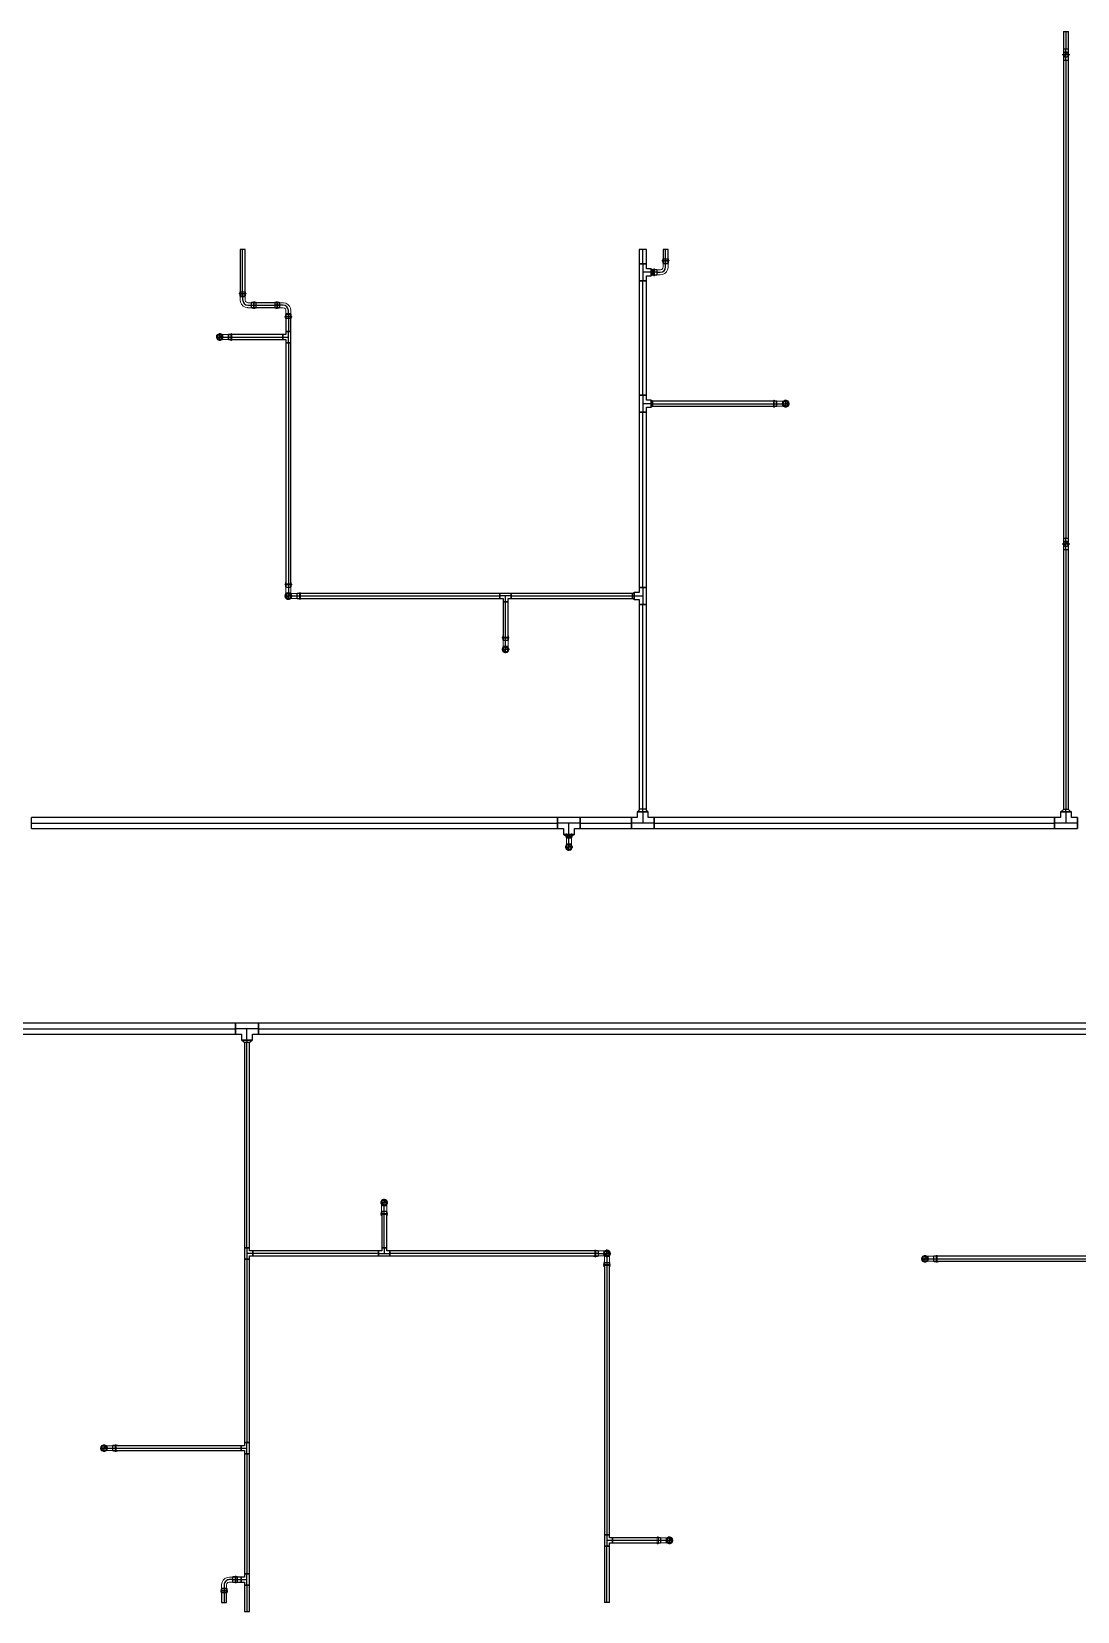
# Model space of a CAD drawing. Header units: inches. Extents: x -3326 to -59, y 8 to 1043.
# Drawn here: x -785 to -510.6, y 119 to 533.8 of the extents above; entities that cross this region are included whole.
import ezdxf

# ---------------------------------------------------------------- set-up
doc = ezdxf.new("R2010")
doc.units = ezdxf.units.IN
doc.header["$MEASUREMENT"] = 0
doc.layers.add('P-PIPE', color=3, linetype='Continuous', lineweight=9)
doc.layers.add('X - REF - FP', color=7, linetype='Continuous', true_color=0xb90000)

# ---------------------------------------------------------------- blocks, each defined once
blk = doc.blocks.new('Victaulic-VicPress316-Elbow 90-45deg Style P568_P571 - Standard-523083-FOURTH LEVEL')
at = {"layer": 'P-PIPE'}
for p, q in [((-3064.18, 1028.04), (-3064.52, 1028.04)), ((-3063.22, 1027.94), (-3064.52, 1027.94)), ((-3064.52, 1027.28), (-3064.52, 1027.28)), ((-3064.52, 1027.28), (-3064.52, 1027.28)), ((-3064.52, 1027.28), (-3064.52, 1027.28)), ((-3064.52, 1027.28), (-3064.52, 1027.28)), ((-3064.52, 1026.62), (-3063.22, 1026.62)), ((-3064.52, 1026.51), (-3064.18, 1026.51)), ((-3064.18, 1027.28), (-3064.18, 1027.28)), ((-3064.18, 1027.28), (-3064.18, 1027.28)), ((-3063.44, 1028.04), (-3063.89, 1028.04)), ((-3063.89, 1027.28), (-3063.89, 1027.28)), ((-3063.89, 1027.28), (-3063.89, 1027.28)), ((-3063.89, 1026.51), (-3063.44, 1026.51)), ((-3062.39, 1027.94), (-3063.33, 1027.94)), ((-3063.33, 1027.94), (-3063.33, 1027.28)), ((-3063.33, 1027.28), (-3063.33, 1027.94)), ((-3063.33, 1027.28), (-3063.33, 1026.62)), ((-3063.33, 1026.62), (-3063.33, 1027.28)), ((-3062.39, 1027.28), (-3063.33, 1027.28)), ((-3063.33, 1026.62), (-3062.39, 1026.62)), ((-3063.22, 1027.28), (-3063.22, 1027.28)), ((-3063.22, 1027.28), (-3063.22, 1027.28)), ((-3062.39, 1027.28), (-3061, 1027.28)), ((-3061, 1027.28), (-3061, 1027.28))]:
    blk.add_line(p, q, dxfattribs=at)
at = {"layer": 'P-PIPE', "flags": 128}
for points in [[(-3064.18, 1028.04), (-3064.11, 1028.17), (-3063.98, 1028.18), (-3063.89, 1028.07), (-3063.89, 1028.04)], [(-3064.18, 1028.04), (-3064.18, 1027.95), (-3064.18, 1027.7), (-3064.18, 1027.34), (-3064.18, 1027.28)], [(-3064.18, 1027.28), (-3064.18, 1027.64), (-3064.18, 1027.92), (-3064.18, 1028.04), (-3064.18, 1028.04)], [(-3064.18, 1026.51), (-3064.18, 1026.6), (-3064.18, 1026.86), (-3064.18, 1027.21), (-3064.18, 1027.28)], [(-3064.18, 1027.28), (-3064.18, 1026.91), (-3064.18, 1026.64), (-3064.18, 1026.51), (-3064.18, 1026.51)], [(-3063.89, 1026.51), (-3063.96, 1026.39), (-3064.1, 1026.38), (-3064.18, 1026.49), (-3064.18, 1026.51)], [(-3063.89, 1028.04), (-3063.89, 1027.95), (-3063.89, 1027.7), (-3063.89, 1027.34), (-3063.89, 1027.28)], [(-3063.89, 1027.28), (-3063.89, 1027.64), (-3063.89, 1027.92), (-3063.89, 1028.04), (-3063.89, 1028.04)], [(-3063.89, 1026.51), (-3063.89, 1026.6), (-3063.89, 1026.86), (-3063.89, 1027.21), (-3063.89, 1027.28)], [(-3063.89, 1027.28), (-3063.89, 1026.91), (-3063.89, 1026.64), (-3063.89, 1026.51), (-3063.89, 1026.51)], [(-3063.44, 1028.04), (-3063.24, 1027.96), (-3063.22, 1027.94)], [(-3063.22, 1026.62), (-3063.41, 1026.51), (-3063.44, 1026.51)], [(-3061, 1027.94), (-3061.09, 1027.94), (-3061.36, 1027.94), (-3061.76, 1027.94), (-3062.25, 1027.94), (-3062.39, 1027.94)], [(-3062.39, 1026.62), (-3061.89, 1026.62), (-3061.46, 1026.62), (-3061.15, 1026.62), (-3061.01, 1026.62), (-3061, 1026.62)], [(-3060.09, 1027.28), (-3060.18, 1027.68), (-3060.44, 1028), (-3060.81, 1028.17), (-3061.22, 1028.16), (-3061.58, 1027.98), (-3061.83, 1027.65), (-3061.91, 1027.28)], [(-3061.91, 1027.28), (-3061.82, 1026.88), (-3061.56, 1026.56), (-3061.19, 1026.39), (-3060.78, 1026.39), (-3060.42, 1026.58), (-3060.17, 1026.91), (-3060.09, 1027.28)], [(-3060.23, 1027.28), (-3060.33, 1027.64), (-3060.58, 1027.92), (-3060.93, 1028.04), (-3061.3, 1027.98), (-3061.6, 1027.75), (-3061.75, 1027.41), (-3061.77, 1027.28)], [(-3061.77, 1027.28), (-3061.67, 1026.91), (-3061.42, 1026.64), (-3061.07, 1026.51), (-3060.7, 1026.57), (-3060.4, 1026.8), (-3060.25, 1027.15), (-3060.23, 1027.28)]]:
    blk.add_lwpolyline(points, dxfattribs=at)
at = {"layer": 'P-PIPE'}
for radius, start, end in [(0.767, 0, 180), (0.766, 0, 180), (0.766, 0, 180), (0.766, 180, 0), (0.767, 180, 0), (0.767, 180, 0), (0.657, 0, 180), (0.657, 0, 180), (0.657, 90, 180), (0.658, 180, 0), (0.658, 180, 0), (0.657, 180, 270), (0.658, 0, 90), (0.658, 270, 0)]:
    blk.add_arc((-3061, 1027.28), radius, start, end, dxfattribs=at)
blk = doc.blocks.new('Victaulic-VicPress316-Elbow 90-45deg Style P568_P571 - Standard-V2-FOURTH LEVEL')
at = {"layer": 'P-PIPE'}
for p, q in [((-3203.7, 731.1), (-3203.7, 730.16)), ((-3203.7, 730.27), (-3203.7, 728.97)), ((-3203.05, 730.16), (-3203.7, 730.16)), ((-3203.7, 730.16), (-3203.05, 730.16)), ((-3203.05, 732.49), (-3203.05, 732.49)), ((-3203.05, 732.49), (-3203.05, 731.1)), ((-3203.05, 731.1), (-3203.05, 730.16)), ((-3203.05, 730.27), (-3203.05, 730.27)), ((-3203.05, 730.27), (-3203.05, 730.27)), ((-3202.39, 730.16), (-3203.05, 730.16)), ((-3203.05, 730.16), (-3202.39, 730.16)), ((-3202.39, 730.16), (-3202.39, 731.1)), ((-3202.39, 728.97), (-3202.39, 730.27)), ((-3203.81, 730.05), (-3203.81, 729.6)), ((-3203.81, 729.31), (-3203.81, 728.97)), ((-3203.05, 729.6), (-3203.05, 729.6)), ((-3203.05, 729.6), (-3203.05, 729.6)), ((-3203.05, 729.31), (-3203.05, 729.31)), ((-3203.05, 729.31), (-3203.05, 729.31)), ((-3203.05, 728.97), (-3203.05, 728.97)), ((-3203.05, 728.97), (-3203.05, 728.97)), ((-3203.05, 728.97), (-3203.05, 728.97)), ((-3203.05, 728.97), (-3203.05, 728.97)), ((-3202.28, 729.6), (-3202.28, 730.05)), ((-3202.28, 728.97), (-3202.28, 729.31))]:
    blk.add_line(p, q, dxfattribs=at)
at = {"layer": 'P-PIPE', "flags": 128}
for points in [[(-3203.05, 733.4), (-3203.45, 733.31), (-3203.76, 733.05), (-3203.94, 732.68), (-3203.93, 732.27), (-3203.75, 731.91), (-3203.42, 731.66), (-3203.05, 731.58)], [(-3203.05, 733.26), (-3203.41, 733.16), (-3203.69, 732.91), (-3203.81, 732.56), (-3203.75, 732.19), (-3203.52, 731.89), (-3203.18, 731.74), (-3203.05, 731.72)], [(-3203.81, 730.05), (-3203.72, 730.25), (-3203.7, 730.27)], [(-3203.7, 732.49), (-3203.7, 732.4), (-3203.7, 732.13), (-3203.7, 731.73), (-3203.7, 731.24), (-3203.7, 731.1)], [(-3203.05, 731.58), (-3202.65, 731.67), (-3202.33, 731.93), (-3202.15, 732.3), (-3202.16, 732.71), (-3202.35, 733.07), (-3202.67, 733.32), (-3203.05, 733.4)], [(-3203.05, 731.72), (-3202.68, 731.82), (-3202.41, 732.07), (-3202.28, 732.42), (-3202.34, 732.79), (-3202.57, 733.09), (-3202.91, 733.24), (-3203.05, 733.26)], [(-3202.39, 731.1), (-3202.39, 731.6), (-3202.39, 732.03), (-3202.39, 732.34), (-3202.39, 732.48), (-3202.39, 732.49)], [(-3202.39, 730.27), (-3202.28, 730.08), (-3202.28, 730.05)], [(-3203.81, 729.31), (-3203.93, 729.38), (-3203.94, 729.51), (-3203.83, 729.6), (-3203.81, 729.6)], [(-3203.81, 729.6), (-3203.72, 729.6), (-3203.47, 729.6), (-3203.11, 729.6), (-3203.05, 729.6)], [(-3203.05, 729.6), (-3203.41, 729.6), (-3203.69, 729.6), (-3203.81, 729.6), (-3203.81, 729.6)], [(-3203.81, 729.31), (-3203.72, 729.31), (-3203.47, 729.31), (-3203.11, 729.31), (-3203.05, 729.31)], [(-3203.05, 729.31), (-3203.41, 729.31), (-3203.69, 729.31), (-3203.81, 729.31), (-3203.81, 729.31)], [(-3202.28, 729.6), (-3202.37, 729.6), (-3202.62, 729.6), (-3202.98, 729.6), (-3203.05, 729.6)], [(-3203.05, 729.6), (-3202.68, 729.6), (-3202.41, 729.6), (-3202.28, 729.6), (-3202.28, 729.6)], [(-3202.28, 729.31), (-3202.37, 729.31), (-3202.62, 729.31), (-3202.98, 729.31), (-3203.05, 729.31)], [(-3203.05, 729.31), (-3202.68, 729.31), (-3202.41, 729.31), (-3202.28, 729.31), (-3202.28, 729.31)], [(-3202.28, 729.6), (-3202.16, 729.53), (-3202.15, 729.39), (-3202.26, 729.31), (-3202.28, 729.31)]]:
    blk.add_lwpolyline(points, dxfattribs=at)
at = {"layer": 'P-PIPE'}
for radius, start, end in [(0.767, 90, 270), (0.767, 90, 270), (0.767, 90, 270), (0.658, 90, 270), (0.658, 90, 270), (0.658, 90, 180), (0.658, 180, 270), (0.766, 270, 90), (0.766, 270, 90), (0.766, 270, 90), (0.658, 270, 90), (0.657, 270, 90), (0.658, 0, 90), (0.658, 270, 0)]:
    blk.add_arc((-3203.05, 732.49), radius, start, end, dxfattribs=at)
blk = doc.blocks.new('Victaulic-VicPress316-Elbow 90-45deg Style P568_P571 - Standard-V1-FOURTH LEVEL')
at = {"layer": 'P-PIPE'}
for p, q in [((-3.18, 0.77), (-3.52, 0.77)), ((-3.52, 0.77), (-3.52, -0.77)), ((-3.52, -0.77), (-3.52, 0.77)), ((-2.22, 0.66), (-3.52, 0.66)), ((-3.52, -0.66), (-3.52, 0.66)), ((-3.52, 0.66), (-3.52, -0.66)), ((-3.18, -0.77), (-3.18, 0.77)), ((-3.18, 0.77), (-3.18, -0.77)), ((-2.44, 0.77), (-2.89, 0.77)), ((-2.89, -0.77), (-2.89, 0.77)), ((-2.89, 0.77), (-2.89, -0.77)), ((-1.39, 0.66), (-2.33, 0.66)), ((-2.33, 0), (-2.33, 0.66)), ((-2.33, 0.66), (-2.33, 0)), ((-2.22, -0.66), (-2.22, 0.66)), ((-2.22, 0.66), (-2.22, -0.66)), ((-0.77, 3.52), (-0.77, 3.18)), ((0.77, 3.52), (-0.77, 3.52)), ((-0.77, 3.52), (0.77, 3.52)), ((-0.77, 3.18), (0.77, 3.18)), ((0.77, 3.18), (-0.77, 3.18)), ((-0.77, 2.89), (-0.77, 2.44)), ((-0.77, 2.89), (0.77, 2.89)), ((0.77, 2.89), (-0.77, 2.89)), ((-0.66, 3.52), (-0.66, 2.22)), ((-0.66, 3.52), (0.66, 3.52)), ((0.66, 3.52), (-0.66, 3.52)), ((-0.66, 2.33), (-0.66, 1.39)), ((0, 2.33), (-0.66, 2.33)), ((-0.66, 2.33), (0, 2.33)), ((-0.66, 2.22), (0.66, 2.22)), ((0.66, 2.22), (-0.66, 2.22)), ((0, 2.33), (0.66, 2.33)), ((0.66, 2.33), (0, 2.33)), ((0, 1.39), (0, 2.33)), ((0.66, 2.22), (0.66, 3.52)), ((0.66, 1.39), (0.66, 2.33)), ((0.77, 3.18), (0.77, 3.52)), ((0.77, 2.44), (0.77, 2.89)), ((-3.52, -0.66), (-2.22, -0.66)), ((-3.52, -0.77), (-3.18, -0.77)), ((-2.89, -0.77), (-2.44, -0.77)), ((-2.33, 0), (-2.33, -0.66)), ((-2.33, -0.66), (-2.33, 0)), ((-1.39, 0), (-2.33, 0)), ((-2.33, -0.66), (-1.39, -0.66))]:
    blk.add_line(p, q, dxfattribs=at)
at = {"layer": 'P-PIPE', "flags": 128}
for points in [[(-3.18, 0.77), (-3.11, 0.89), (-2.98, 0.9), (-2.89, 0.79), (-2.89, 0.77)], [(-3.18, 0.77), (-3.18, 0.67), (-3.18, 0.42), (-3.18, 0.07), (-3.18, -0.3), (-3.18, -0.6), (-3.18, -0.75), (-3.18, -0.77)], [(-3.18, -0.77), (-3.18, -0.67), (-3.18, -0.42), (-3.18, -0.07), (-3.18, 0.3), (-3.18, 0.6), (-3.18, 0.75), (-3.18, 0.77)], [(-2.89, -0.77), (-2.89, -0.67), (-2.89, -0.42), (-2.89, -0.07), (-2.89, 0.3), (-2.89, 0.6), (-2.89, 0.75), (-2.89, 0.77)], [(-2.89, 0.77), (-2.89, 0.67), (-2.89, 0.42), (-2.89, 0.07), (-2.89, -0.3), (-2.89, -0.6), (-2.89, -0.75), (-2.89, -0.77)], [(-2.44, 0.77), (-2.24, 0.68), (-2.22, 0.66)], [(-0.66, 1.39), (-0.75, 1.04), (-1, 0.77), (-1.35, 0.66), (-1.39, 0.66)], [(-1.39, -0.66), (-0.78, -0.56), (-0.23, -0.29), (0.22, 0.13), (0.53, 0.67), (0.65, 1.27), (0.66, 1.39)], [(-0.77, 2.89), (-0.89, 2.96), (-0.9, 3.1), (-0.79, 3.18), (-0.77, 3.18)], [(0.77, 3.18), (0.67, 3.18), (0.42, 3.18), (0.07, 3.18), (-0.3, 3.18), (-0.6, 3.18), (-0.75, 3.18), (-0.77, 3.18)], [(-0.77, 3.18), (-0.67, 3.18), (-0.42, 3.18), (-0.07, 3.18), (0.3, 3.18), (0.6, 3.18), (0.75, 3.18), (0.77, 3.18)], [(-0.77, 2.89), (-0.67, 2.89), (-0.42, 2.89), (-0.07, 2.89), (0.3, 2.89), (0.6, 2.89), (0.75, 2.89), (0.77, 2.89)], [(0.77, 2.89), (0.67, 2.89), (0.42, 2.89), (0.07, 2.89), (-0.3, 2.89), (-0.6, 2.89), (-0.75, 2.89), (-0.77, 2.89)], [(-0.66, 2.22), (-0.77, 2.41), (-0.77, 2.44)], [(0.77, 2.44), (0.68, 2.24), (0.66, 2.22)], [(0.77, 3.18), (0.89, 3.11), (0.9, 2.98), (0.79, 2.89), (0.77, 2.89)], [(-2.89, -0.77), (-2.96, -0.89), (-3.1, -0.9), (-3.18, -0.79), (-3.18, -0.77)], [(-2.22, -0.66), (-2.41, -0.77), (-2.44, -0.77)]]:
    blk.add_lwpolyline(points, dxfattribs=at)
at = {"layer": 'P-PIPE'}
blk.add_arc((-1.39, 1.39), 1.39, 270, 0, dxfattribs=at)

msp = doc.modelspace()

# ---------------------------------------------------------------- linework, layer by layer
at = {"layer": 'X - REF - FP'}
for p, q in [((-514.22, 533.84), (-514.22, 529.34)), ((-514.22, 533.84), (-512.91, 533.84)), ((-513.56, 533.84), (-513.56, 529.34)), ((-513.56, 533.84), (-513.56, 529.34)), ((-512.91, 529.34), (-512.91, 533.84)), ((-514.56, 527.84), (-512.56, 527.84)), ((-514.22, 529.34), (-514.22, 526.35)), ((-514.22, 529.34), (-512.91, 529.34)), ((-513.56, 526.35), (-513.56, 529.34)), ((-513.56, 526.84), (-513.56, 528.84)), ((-512.91, 526.35), (-512.91, 529.34)), ((-514.22, 526.35), (-514.22, 400.82)), ((-514.22, 526.35), (-512.91, 526.35)), ((-513.56, 526.35), (-513.56, 400.82)), ((-513.56, 526.35), (-513.56, 400.82)), ((-512.91, 400.82), (-512.91, 526.35)), ((-730.28, 476.64), (-730.28, 464.33)), ((-728.97, 476.64), (-730.28, 476.64)), ((-729.63, 464.33), (-729.63, 476.64)), ((-729.63, 464.33), (-729.63, 476.64)), ((-728.97, 464.33), (-728.97, 476.64)), ((-625.58, 476.64), (-625.58, 472.88)), ((-623.68, 476.64), (-625.58, 476.64)), ((-624.63, 472.88), (-624.63, 476.64)), ((-624.63, 472.88), (-624.63, 476.64)), ((-623.68, 472.88), (-623.68, 476.64)), ((-619.28, 476.64), (-619.28, 472.97)), ((-617.97, 476.64), (-619.28, 476.64)), ((-617.97, 472.97), (-619.28, 472.97)), ((-618.63, 472.97), (-618.63, 476.64)), ((-618.63, 472.97), (-618.63, 476.64)), ((-618.63, 472.03), (-618.63, 474.16)), ((-618.63, 472.03), (-618.63, 472.97)), ((-617.97, 472.97), (-617.97, 476.64)), ((-625.58, 472.88), (-625.58, 468.39)), ((-623.67, 472.88), (-625.58, 472.88)), ((-625.58, 472.88), (-623.67, 472.88)), ((-623.68, 472.88), (-625.58, 472.88)), ((-624.63, 472.88), (-624.63, 468.39)), ((-622.38, 470.64), (-624.63, 470.64)), ((-623.67, 471.59), (-623.67, 472.88)), ((-622.38, 471.59), (-623.67, 471.59)), ((-623.67, 468.39), (-623.67, 469.68)), ((-623.67, 469.68), (-622.38, 469.68)), ((-622.38, 471.59), (-622.38, 469.68)), ((-622.38, 469.68), (-622.38, 471.59)), ((-621.97, 471.2), (-622.38, 471.45)), ((-622.38, 470.64), (-621.97, 470.64)), ((-622.38, 469.82), (-621.97, 470.07)), ((-620.95, 471.29), (-621.97, 471.29)), ((-621.97, 471.29), (-621.97, 469.98)), ((-620.95, 470.64), (-621.97, 470.64)), ((-620.95, 470.64), (-621.97, 470.64)), ((-621.97, 469.98), (-620.95, 469.98)), ((-620.95, 471.29), (-620.95, 469.98)), ((-620.95, 470.64), (-620.02, 470.64)), ((-623.67, 468.39), (-625.58, 468.39)), ((-625.58, 468.39), (-623.67, 468.39)), ((-625.58, 468.39), (-625.58, 438.38)), ((-623.68, 468.39), (-625.58, 468.39)), ((-624.63, 438.38), (-624.63, 468.39)), ((-624.63, 438.38), (-624.63, 468.39)), ((-623.68, 438.38), (-623.68, 468.39)), ((-728.97, 464.33), (-730.28, 464.33)), ((-729.63, 464.33), (-729.63, 463.4)), ((-728.23, 462), (-727.3, 462)), ((-728.23, 462), (-726.11, 462)), ((-719.95, 462.66), (-727.3, 462.66)), ((-727.3, 461.35), (-727.3, 462.66)), ((-727.3, 462), (-719.95, 462)), ((-727.3, 462), (-719.95, 462)), ((-727.3, 461.35), (-719.95, 461.35)), ((-719.02, 462), (-721.15, 462)), ((-719.95, 461.35), (-719.95, 462.66)), ((-719.02, 462), (-719.95, 462)), ((-717.63, 459.67), (-717.63, 460.61)), ((-718.28, 459.67), (-718.28, 455.13)), ((-718.28, 459.67), (-716.97, 459.67)), ((-717.63, 459.67), (-717.63, 455.13)), ((-717.63, 459.67), (-717.63, 455.13)), ((-716.97, 455.13), (-716.97, 459.67)), ((-736.62, 453.64), (-734.62, 453.64)), ((-735.62, 452.64), (-735.62, 454.64)), ((-735.62, 453.64), (-734.23, 453.64)), ((-734.23, 453.64), (-733.3, 453.64)), ((-734.23, 453.64), (-732.1, 453.64)), ((-719.12, 454.29), (-733.3, 454.29)), ((-733.3, 452.98), (-733.3, 454.29)), ((-733.3, 453.64), (-719.12, 453.64)), ((-733.3, 453.64), (-719.12, 453.64)), ((-733.3, 452.98), (-719.12, 452.98)), ((-719.12, 452.98), (-719.12, 454.29)), ((-718.28, 454.29), (-719.12, 454.29)), ((-719.12, 452.98), (-719.12, 454.29)), ((-719.12, 454.29), (-719.12, 452.98)), ((-719.12, 453.64), (-717.63, 453.64)), ((-719.12, 452.98), (-718.28, 452.98)), ((-718.28, 455.13), (-718.28, 454.29)), ((-718.28, 455.13), (-716.97, 455.13)), ((-716.97, 455.13), (-718.28, 455.13)), ((-718.28, 455.13), (-716.97, 455.13)), ((-718.28, 452.98), (-718.28, 452.14)), ((-717.63, 452.14), (-717.63, 455.13)), ((-716.97, 452.14), (-716.97, 455.13)), ((-718.28, 452.14), (-718.28, 387.97)), ((-718.28, 452.14), (-716.97, 452.14)), ((-718.28, 452.14), (-716.97, 452.14)), ((-716.97, 452.14), (-718.28, 452.14)), ((-717.63, 452.14), (-717.63, 387.97)), ((-717.63, 452.14), (-717.63, 387.97)), ((-716.97, 387.97), (-716.97, 452.14)), ((-625.58, 438.38), (-625.58, 433.89)), ((-623.67, 438.38), (-625.58, 438.38)), ((-625.58, 438.38), (-623.67, 438.38)), ((-623.68, 438.38), (-625.58, 438.38)), ((-624.63, 438.38), (-624.63, 433.89)), ((-622.38, 436.14), (-624.63, 436.14)), ((-623.67, 437.09), (-623.67, 438.38)), ((-622.38, 437.09), (-623.67, 437.09)), ((-622.38, 437.09), (-622.38, 435.18)), ((-622.38, 435.18), (-622.38, 437.09)), ((-621.97, 436.7), (-622.38, 436.95)), ((-622.38, 436.14), (-621.97, 436.14)), ((-589.45, 436.79), (-621.97, 436.79)), ((-621.97, 435.48), (-621.97, 436.79)), ((-621.97, 436.14), (-589.45, 436.14)), ((-621.97, 436.14), (-589.45, 436.14)), ((-589.45, 435.48), (-589.45, 436.79)), ((-589.45, 436.14), (-588.52, 436.14)), ((-588.52, 436.14), (-587.12, 436.14)), ((-588.12, 436.14), (-586.12, 436.14)), ((-587.12, 435.14), (-587.12, 437.14)), ((-623.67, 433.89), (-625.58, 433.89)), ((-625.58, 433.89), (-623.67, 433.89)), ((-625.58, 433.89), (-625.58, 387.88)), ((-623.68, 433.89), (-625.58, 433.89)), ((-624.63, 387.88), (-624.63, 433.89)), ((-624.63, 387.88), (-624.63, 433.89)), ((-623.68, 387.88), (-623.68, 433.89)), ((-623.67, 433.89), (-623.67, 435.18)), ((-623.67, 435.18), (-622.38, 435.18)), ((-622.38, 435.32), (-621.97, 435.57)), ((-621.97, 435.48), (-589.45, 435.48)), ((-514.56, 399.32), (-512.56, 399.32)), ((-514.22, 400.82), (-514.22, 397.83)), ((-514.22, 400.82), (-512.91, 400.82)), ((-513.56, 397.83), (-513.56, 400.82)), ((-513.56, 398.32), (-513.56, 400.32)), ((-512.91, 397.83), (-512.91, 400.82)), ((-514.22, 397.83), (-514.22, 329.65)), ((-514.22, 397.83), (-512.91, 397.83)), ((-513.56, 397.83), (-513.56, 329.65)), ((-513.56, 397.83), (-513.56, 329.65)), ((-512.91, 329.65), (-512.91, 397.83)), ((-718.28, 387.97), (-716.97, 387.97)), ((-717.63, 387.97), (-717.63, 387.03)), ((-717.63, 387.03), (-717.63, 385.64)), ((-717.63, 384.64), (-717.63, 386.64)), ((-662.12, 386.29), (-715.3, 386.29)), ((-715.3, 384.98), (-715.3, 386.29)), ((-659.13, 386.29), (-662.12, 386.29)), ((-662.12, 384.98), (-662.12, 386.29)), ((-662.12, 386.29), (-662.12, 384.98)), ((-662.12, 384.98), (-662.12, 386.29)), ((-627.28, 386.29), (-659.13, 386.29)), ((-659.13, 384.98), (-659.13, 386.29)), ((-659.13, 384.98), (-659.13, 386.29)), ((-659.13, 386.29), (-659.13, 384.98)), ((-626.87, 386.45), (-627.28, 386.2)), ((-627.28, 384.98), (-627.28, 386.29)), ((-625.58, 386.59), (-626.87, 386.59)), ((-626.87, 386.59), (-626.87, 384.68)), ((-626.87, 384.68), (-626.87, 386.59)), ((-625.58, 387.88), (-625.58, 386.59)), ((-625.58, 387.88), (-623.67, 387.88)), ((-623.67, 387.88), (-625.58, 387.88)), ((-623.68, 387.88), (-625.58, 387.88)), ((-624.63, 387.88), (-624.63, 383.39)), ((-623.67, 383.39), (-623.67, 387.88)), ((-718.62, 385.64), (-716.62, 385.64)), ((-717.63, 385.64), (-716.23, 385.64)), ((-716.23, 385.64), (-715.3, 385.64)), ((-716.23, 385.64), (-714.1, 385.64)), ((-715.3, 385.64), (-662.12, 385.64)), ((-715.3, 385.64), (-662.12, 385.64)), ((-715.3, 384.98), (-662.12, 384.98)), ((-659.13, 385.64), (-662.12, 385.64)), ((-662.12, 384.98), (-661.28, 384.98)), ((-661.28, 384.98), (-661.28, 384.14)), ((-661.28, 384.14), (-661.28, 373.97)), ((-659.97, 384.14), (-661.28, 384.14)), ((-659.97, 384.14), (-661.28, 384.14)), ((-661.28, 384.14), (-659.97, 384.14)), ((-660.62, 384.14), (-660.62, 385.64)), ((-660.62, 373.97), (-660.62, 384.14)), ((-660.62, 373.97), (-660.62, 384.14)), ((-659.97, 384.98), (-659.13, 384.98)), ((-659.97, 384.14), (-659.97, 384.98)), ((-659.97, 373.97), (-659.97, 384.14)), ((-659.13, 385.64), (-627.28, 385.64)), ((-659.13, 385.64), (-627.28, 385.64)), ((-659.13, 384.98), (-627.28, 384.98)), ((-626.87, 385.64), (-627.28, 385.64)), ((-627.28, 385.07), (-626.87, 384.82)), ((-626.87, 385.64), (-624.63, 385.64)), ((-626.87, 384.68), (-625.58, 384.68)), ((-625.58, 384.68), (-625.58, 383.39)), ((-625.58, 383.39), (-623.67, 383.39)), ((-623.67, 383.39), (-625.58, 383.39)), ((-625.58, 383.39), (-625.58, 329.65)), ((-623.68, 383.39), (-625.58, 383.39)), ((-624.63, 329.65), (-624.63, 383.39)), ((-624.63, 329.65), (-624.63, 383.39)), ((-623.68, 329.65), (-623.68, 383.39)), ((-659.97, 373.97), (-661.28, 373.97)), ((-660.62, 373.03), (-660.62, 375.16)), ((-660.62, 373.03), (-660.62, 373.97)), ((-661.62, 371.64), (-659.62, 371.64)), ((-660.62, 371.64), (-660.62, 373.03)), ((-660.62, 370.64), (-660.62, 372.64)), ((-626.06, 328.99), (-626.06, 327.44)), ((-623.19, 328.99), (-626.06, 328.99)), ((-626.06, 328.99), (-623.19, 328.99)), ((-625.44, 329.65), (-625.94, 328.99)), ((-623.68, 329.65), (-625.58, 329.65)), ((-624.63, 328.99), (-624.63, 329.65)), ((-624.63, 328.99), (-624.63, 326)), ((-623.31, 328.99), (-623.81, 329.65)), ((-623.19, 327.44), (-623.19, 328.99)), ((-515, 328.99), (-515, 327.44)), ((-512.13, 328.99), (-515, 328.99)), ((-515, 328.99), (-512.13, 328.99)), ((-514.13, 329.65), (-514.88, 328.99)), ((-514.22, 329.65), (-512.91, 329.65)), ((-513.56, 328.99), (-513.56, 329.65)), ((-513.56, 328.99), (-513.56, 326)), ((-512.25, 328.99), (-513, 329.65)), ((-512.13, 327.44), (-512.13, 328.99)), ((-646.99, 327.44), (-785.01, 327.44)), ((-785.01, 324.56), (-785.01, 327.44)), ((-785.01, 326), (-646.99, 326)), ((-785.01, 326), (-646.99, 326)), ((-785.01, 324.56), (-646.99, 324.56)), ((-641.01, 327.44), (-646.99, 327.44)), ((-646.99, 324.56), (-646.99, 327.44)), ((-646.99, 327.44), (-646.99, 324.56)), ((-646.99, 324.56), (-646.99, 327.44)), ((-641.01, 326), (-646.99, 326)), ((-646.99, 324.56), (-645.44, 324.56)), ((-645.44, 324.56), (-645.44, 323.01)), ((-644, 323.01), (-644, 326)), ((-642.56, 324.56), (-641.01, 324.56)), ((-642.56, 323.01), (-642.56, 324.56)), ((-627.62, 327.44), (-641.01, 327.44)), ((-641.01, 324.56), (-641.01, 327.44)), ((-641.01, 324.56), (-641.01, 327.44)), ((-641.01, 327.44), (-641.01, 324.56)), ((-641.01, 326), (-627.62, 326)), ((-641.01, 326), (-627.62, 326)), ((-641.01, 324.56), (-627.62, 324.56)), ((-626.06, 327.44), (-627.62, 327.44)), ((-627.62, 327.44), (-627.62, 324.56)), ((-627.62, 324.56), (-627.62, 327.44)), ((-627.62, 324.56), (-627.62, 327.44)), ((-621.63, 326), (-627.62, 326)), ((-627.62, 324.56), (-621.63, 324.56)), ((-621.63, 327.44), (-623.19, 327.44)), ((-516.55, 327.44), (-621.63, 327.44)), ((-621.63, 324.56), (-621.63, 327.44)), ((-621.63, 327.44), (-621.63, 324.56)), ((-621.63, 324.56), (-621.63, 327.44)), ((-621.63, 326), (-516.55, 326)), ((-621.63, 326), (-516.55, 326)), ((-621.63, 324.56), (-516.55, 324.56)), ((-515, 327.44), (-516.55, 327.44)), ((-516.55, 327.44), (-516.55, 324.56)), ((-516.55, 324.56), (-516.55, 327.44)), ((-516.55, 324.56), (-516.55, 327.44)), ((-510.57, 326), (-516.55, 326)), ((-516.55, 324.56), (-510.57, 324.56)), ((-510.57, 327.44), (-512.13, 327.44)), ((-510.57, 327.44), (-510.57, 324.56)), ((-510.57, 324.56), (-510.57, 327.44)), ((-642.56, 323.01), (-645.44, 323.01)), ((-645.44, 323.01), (-642.56, 323.01)), ((-645.31, 323.01), (-644.56, 322.35)), ((-645, 319.74), (-643, 319.74)), ((-644.66, 322.35), (-644.66, 322.07)), ((-643.34, 322.35), (-644.66, 322.35)), ((-643.34, 322.07), (-644.66, 322.07)), ((-644, 321.14), (-644, 323.26)), ((-644, 323.01), (-644, 322.35)), ((-644, 322.07), (-644, 322.35)), ((-644, 322.07), (-644, 322.35)), ((-644, 321.14), (-644, 322.07)), ((-644, 319.74), (-644, 321.14)), ((-644, 318.74), (-644, 320.74)), ((-643.44, 322.35), (-642.69, 323.01)), ((-643.34, 322.07), (-643.34, 322.35)), ((-731.48, 273.44), (-948.63, 273.44)), ((-948.63, 272), (-731.48, 272)), ((-948.63, 272), (-731.48, 272)), ((-948.63, 270.56), (-731.48, 270.56)), ((-725.49, 273.44), (-731.48, 273.44)), ((-731.48, 270.56), (-731.48, 273.44)), ((-731.48, 273.44), (-731.48, 270.56)), ((-731.48, 270.56), (-731.48, 273.44)), ((-725.49, 272), (-731.48, 272)), ((-731.48, 270.56), (-729.92, 270.56)), ((-729.92, 270.56), (-729.92, 269.01)), ((-728.49, 269.01), (-728.49, 272)), ((-727.05, 270.56), (-725.49, 270.56)), ((-727.05, 269.01), (-727.05, 270.56)), ((-725.49, 270.56), (-725.49, 273.44)), ((-725.49, 273.44), (-725.49, 270.56)), ((-506.3, 273.44), (-725.49, 273.44)), ((-725.49, 270.56), (-725.49, 273.44)), ((-725.49, 272), (-506.3, 272)), ((-725.49, 272), (-506.3, 272)), ((-725.49, 270.56), (-506.3, 270.56)), ((-727.05, 269.01), (-729.92, 269.01)), ((-729.92, 269.01), (-727.05, 269.01)), ((-729.8, 269.01), (-729.05, 268.35)), ((-729.14, 268.35), (-729.14, 214.49)), ((-727.83, 268.35), (-729.14, 268.35)), ((-728.49, 269.01), (-728.49, 268.35)), ((-728.49, 214.49), (-728.49, 268.35)), ((-728.49, 214.49), (-728.49, 268.35)), ((-727.92, 268.35), (-727.17, 269.01)), ((-727.83, 214.49), (-727.83, 268.35)), ((-693.49, 226.36), (-691.49, 226.36)), ((-693.14, 224.03), (-693.14, 214.49)), ((-691.83, 224.03), (-693.14, 224.03)), ((-692.49, 225.36), (-692.49, 227.36)), ((-692.49, 224.97), (-692.49, 226.36)), ((-692.49, 224.03), (-692.49, 224.97)), ((-692.49, 214.49), (-692.49, 224.03)), ((-692.49, 214.49), (-692.49, 224.03)), ((-691.83, 214.49), (-691.83, 224.03)), ((-727.83, 214.49), (-729.14, 214.49)), ((-729.14, 214.49), (-729.14, 211.49)), ((-727.83, 214.49), (-729.14, 214.49)), ((-729.14, 214.49), (-727.83, 214.49)), ((-728.49, 214.49), (-728.49, 211.49)), ((-726.99, 212.99), (-728.49, 212.99)), ((-727.83, 213.65), (-727.83, 214.49)), ((-726.99, 213.65), (-727.83, 213.65)), ((-727.83, 211.49), (-727.83, 212.33)), ((-727.83, 212.33), (-726.99, 212.33)), ((-693.98, 213.65), (-726.99, 213.65)), ((-726.99, 213.65), (-726.99, 212.33)), ((-726.99, 213.65), (-726.99, 212.33)), ((-726.99, 212.33), (-726.99, 213.65)), ((-693.98, 212.99), (-726.99, 212.99)), ((-693.98, 212.99), (-726.99, 212.99)), ((-726.99, 212.33), (-693.98, 212.33)), ((-693.98, 213.65), (-693.98, 212.33)), ((-693.14, 213.65), (-693.98, 213.65)), ((-693.98, 213.65), (-693.98, 212.33)), ((-693.98, 212.33), (-693.98, 213.65)), ((-693.98, 212.99), (-690.99, 212.99)), ((-693.98, 212.33), (-690.99, 212.33)), ((-691.83, 214.49), (-693.14, 214.49)), ((-693.14, 214.49), (-693.14, 213.65)), ((-693.14, 214.49), (-691.83, 214.49)), ((-691.83, 214.49), (-693.14, 214.49)), ((-692.49, 214.49), (-692.49, 212.99)), ((-691.83, 213.65), (-691.83, 214.49)), ((-690.99, 213.65), (-691.83, 213.65)), ((-690.99, 213.65), (-690.99, 212.33)), ((-690.99, 212.33), (-690.99, 213.65)), ((-636.37, 213.65), (-690.99, 213.65)), ((-690.99, 213.65), (-690.99, 212.33)), ((-636.37, 212.99), (-690.99, 212.99)), ((-636.37, 212.99), (-690.99, 212.99)), ((-690.99, 212.33), (-636.37, 212.33)), ((-636.37, 213.65), (-636.37, 212.33)), ((-636.37, 212.99), (-635.44, 212.99)), ((-635.44, 212.99), (-634.04, 212.99)), ((-635.04, 212.99), (-633.04, 212.99)), ((-634.04, 211.99), (-634.04, 213.99)), ((-634.04, 212.99), (-634.04, 211.6)), ((-634.04, 211.6), (-634.04, 210.66)), ((-634.04, 211.6), (-634.04, 209.47)), ((-551.56, 211.58), (-549.56, 211.58)), ((-550.56, 210.58), (-550.56, 212.58)), ((-550.56, 211.58), (-549.17, 211.58)), ((-549.17, 211.58), (-548.23, 211.58)), ((-549.17, 211.58), (-547.04, 211.58)), ((-505.95, 212.24), (-548.23, 212.24)), ((-548.23, 210.93), (-548.23, 212.24)), ((-548.23, 211.58), (-505.95, 211.58)), ((-548.23, 211.58), (-505.95, 211.58)), ((-727.83, 211.49), (-729.14, 211.49)), ((-729.14, 211.49), (-727.83, 211.49)), ((-729.14, 211.49), (-729.14, 163.36)), ((-729.14, 211.49), (-727.83, 211.49)), ((-728.49, 211.49), (-728.49, 163.36)), ((-728.49, 211.49), (-728.49, 163.36)), ((-727.83, 163.36), (-727.83, 211.49)), ((-634.7, 210.66), (-634.7, 139.15)), ((-634.7, 210.66), (-633.39, 210.66)), ((-634.04, 210.66), (-634.04, 139.15)), ((-634.04, 210.66), (-634.04, 139.15)), ((-633.39, 139.15), (-633.39, 210.66)), ((-548.23, 210.93), (-505.95, 210.93)), ((-766.99, 161.86), (-764.99, 161.86)), ((-765.99, 160.86), (-765.99, 162.86)), ((-765.99, 161.86), (-764.59, 161.86)), ((-764.59, 161.86), (-763.66, 161.86)), ((-764.59, 161.86), (-762.47, 161.86)), ((-729.98, 162.52), (-763.66, 162.52)), ((-763.66, 161.21), (-763.66, 162.52)), ((-763.66, 161.86), (-729.98, 161.86)), ((-763.66, 161.86), (-729.98, 161.86)), ((-729.98, 161.21), (-729.98, 162.52)), ((-729.14, 162.52), (-729.98, 162.52)), ((-729.98, 161.21), (-729.98, 162.52)), ((-729.98, 162.52), (-729.98, 161.21)), ((-729.98, 161.86), (-728.49, 161.86)), ((-729.14, 163.36), (-729.14, 162.52)), ((-729.14, 163.36), (-727.83, 163.36)), ((-727.83, 163.36), (-729.14, 163.36)), ((-729.14, 163.36), (-727.83, 163.36)), ((-728.49, 160.37), (-728.49, 163.36)), ((-727.83, 160.37), (-727.83, 163.36)), ((-763.66, 161.21), (-729.98, 161.21)), ((-729.98, 161.21), (-729.14, 161.21)), ((-729.14, 161.21), (-729.14, 160.37)), ((-729.14, 160.37), (-727.83, 160.37)), ((-727.83, 160.37), (-729.14, 160.37)), ((-729.14, 160.37), (-729.14, 128.86)), ((-729.14, 160.37), (-727.83, 160.37)), ((-728.49, 160.37), (-728.49, 128.86)), ((-728.49, 160.37), (-728.49, 128.86)), ((-727.83, 128.86), (-727.83, 160.37)), ((-634.7, 139.15), (-633.39, 139.15)), ((-634.7, 139.15), (-634.7, 136.16)), ((-633.39, 139.15), (-634.7, 139.15)), ((-634.7, 139.15), (-633.39, 139.15)), ((-634.04, 139.15), (-634.04, 136.16)), ((-632.55, 137.66), (-634.04, 137.66)), ((-633.39, 138.31), (-633.39, 139.15)), ((-632.55, 138.31), (-633.39, 138.31)), ((-633.39, 136.16), (-633.39, 137)), ((-633.39, 137), (-632.55, 137)), ((-619.96, 138.31), (-632.55, 138.31)), ((-632.55, 138.31), (-632.55, 137)), ((-632.55, 138.31), (-632.55, 137)), ((-632.55, 137), (-632.55, 138.31)), ((-619.96, 137.66), (-632.55, 137.66)), ((-619.96, 137.66), (-632.55, 137.66)), ((-632.55, 137), (-619.96, 137)), ((-619.02, 137.66), (-621.15, 137.66)), ((-619.96, 138.31), (-619.96, 137)), ((-619.02, 137.66), (-619.96, 137.66)), ((-617.63, 137.66), (-619.02, 137.66)), ((-618.63, 137.66), (-616.63, 137.66)), ((-617.63, 136.66), (-617.63, 138.66)), ((-633.39, 136.16), (-634.7, 136.16)), ((-634.7, 136.16), (-633.39, 136.16)), ((-634.7, 136.16), (-634.7, 121.36)), ((-633.39, 136.16), (-634.7, 136.16)), ((-634.04, 121.36), (-634.04, 136.16)), ((-634.04, 121.36), (-634.04, 136.16)), ((-633.39, 121.36), (-633.39, 136.16)), ((-729.14, 128.86), (-729.14, 128.02)), ((-729.14, 128.86), (-727.83, 128.86)), ((-727.83, 128.86), (-729.14, 128.86)), ((-729.14, 128.86), (-727.83, 128.86)), ((-728.49, 125.87), (-728.49, 128.86)), ((-727.83, 125.87), (-727.83, 128.86)), ((-735.14, 125.03), (-735.14, 121.36)), ((-735.14, 125.03), (-733.83, 125.03)), ((-734.49, 125.97), (-734.49, 125.03)), ((-734.49, 125.97), (-734.49, 123.84)), ((-734.49, 125.03), (-734.49, 121.36)), ((-734.49, 125.03), (-734.49, 121.36)), ((-733.83, 121.36), (-733.83, 125.03)), ((-732.16, 127.36), (-733.09, 127.36)), ((-729.98, 128.02), (-732.16, 128.02)), ((-732.16, 126.71), (-732.16, 128.02)), ((-732.16, 127.36), (-729.98, 127.36)), ((-732.16, 127.36), (-729.98, 127.36)), ((-732.16, 126.71), (-729.98, 126.71)), ((-729.98, 126.71), (-729.98, 128.02)), ((-729.14, 128.02), (-729.98, 128.02)), ((-729.98, 126.71), (-729.98, 128.02)), ((-729.98, 128.02), (-729.98, 126.71)), ((-729.98, 127.36), (-728.49, 127.36)), ((-729.98, 126.71), (-729.14, 126.71)), ((-729.14, 126.71), (-729.14, 125.87)), ((-729.14, 125.87), (-729.14, 119)), ((-729.14, 125.87), (-727.83, 125.87)), ((-729.14, 125.87), (-727.83, 125.87)), ((-727.83, 125.87), (-729.14, 125.87)), ((-728.49, 125.87), (-728.49, 119)), ((-728.49, 125.87), (-728.49, 119)), ((-727.83, 119), (-727.83, 125.87)), ((-735.14, 121.36), (-733.83, 121.36)), ((-633.39, 121.36), (-634.7, 121.36)), ((-729.14, 119), (-727.83, 119))]:
    msp.add_line(p, q, dxfattribs=at)
for centre, radius, start, end in [((-513.56, 527.84), 0.658, 0, 180), ((-513.56, 527.84), 0.657, 90, 270), ((-513.56, 527.84), 0.658, 180, 0), ((-513.56, 527.51), 0.329, 90, 270), ((-513.56, 528.17), 0.329, 270, 90), ((-513.56, 527.84), 0.657, 270, 90), ((-620.02, 472.03), 1.39, 270, 0), ((-728.23, 463.4), 1.39, 180, 270), ((-719.02, 460.61), 1.39, 0, 90), ((-735.62, 453.64), 0.657, 0, 180), ((-735.62, 453.64), 0.658, 180, 0), ((-735.62, 453.31), 0.329, 90, 270), ((-735.62, 453.96), 0.329, 270, 90), ((-587.12, 436.14), 0.657, 0, 180), ((-587.12, 436.14), 0.658, 180, 0), ((-587.12, 435.81), 0.329, 90, 270), ((-587.12, 436.46), 0.329, 270, 90), ((-513.56, 399.32), 0.658, 0, 180), ((-513.56, 399.32), 0.657, 90, 270), ((-513.56, 399.32), 0.658, 180, 0), ((-513.56, 398.99), 0.329, 90, 270), ((-513.56, 399.65), 0.329, 270, 90), ((-513.56, 399.32), 0.657, 270, 90), ((-717.63, 385.64), 0.657, 0, 180), ((-717.63, 385.96), 0.329, 270, 90), ((-717.63, 385.64), 0.658, 180, 0), ((-717.63, 385.31), 0.329, 90, 270), ((-660.62, 371.64), 0.658, 0, 180), ((-660.62, 371.64), 0.658, 180, 0), ((-660.62, 371.31), 0.329, 90, 270), ((-660.62, 371.96), 0.329, 270, 90), ((-644, 319.74), 0.657, 0, 180), ((-644, 319.74), 0.658, 180, 0), ((-644, 319.41), 0.329, 90, 270), ((-644, 320.07), 0.329, 270, 90), ((-692.49, 226.36), 0.658, 0, 180), ((-692.49, 226.36), 0.657, 180, 0), ((-692.49, 226.04), 0.329, 90, 270), ((-692.49, 226.69), 0.329, 270, 90), ((-634.04, 212.99), 0.657, 0, 180), ((-634.04, 212.99), 0.658, 180, 0), ((-634.04, 212.66), 0.329, 90, 270), ((-634.04, 213.32), 0.329, 270, 90), ((-550.56, 211.58), 0.658, 0, 180), ((-550.56, 211.58), 0.657, 180, 0), ((-550.56, 211.26), 0.329, 90, 270), ((-550.56, 211.91), 0.329, 270, 90), ((-765.99, 161.86), 0.657, 0, 180), ((-765.99, 161.86), 0.658, 180, 0), ((-765.99, 161.54), 0.329, 90, 270), ((-765.99, 162.19), 0.329, 270, 90), ((-617.63, 137.66), 0.658, 0, 180), ((-617.63, 137.66), 0.658, 180, 0), ((-617.63, 137.33), 0.329, 90, 270), ((-617.63, 137.99), 0.329, 270, 90), ((-733.09, 125.97), 1.39, 90, 180)]:
    msp.add_arc(centre, radius, start, end, dxfattribs=at)

# ---------------------------------------------------------------- block references
for name, p in [('Victaulic-VicPress316-Elbow 90-45deg Style P568_P571 - Standard-V1-FOURTH LEVEL', (-618.63, 470.64)), ('Victaulic-VicPress316-Elbow 90-45deg Style P568_P571 - Standard-523083-FOURTH LEVEL', (2473.88, -591.14)), ('Victaulic-VicPress316-Elbow 90-45deg Style P568_P571 - Standard-V2-FOURTH LEVEL', (2569, -519.5))]:
    msp.add_blockref(name, p, dxfattribs=at)
for name, p, rotation in [('Victaulic-VicPress316-Elbow 90-45deg Style P568_P571 - Standard-V1-FOURTH LEVEL', (-729.63, 462), 270), ('Victaulic-VicPress316-Elbow 90-45deg Style P568_P571 - Standard-V1-FOURTH LEVEL', (-717.63, 462), 90), ('Victaulic-VicPress316-Elbow 90-45deg Style P568_P571 - Standard-V2-FOURTH LEVEL', (-3.13, 3656.68), 90), ('Victaulic-VicPress316-Elbow 90-45deg Style P568_P571 - Standard-523083-FOURTH LEVEL', (-1744.9, -2675.36), 270), ('Victaulic-VicPress316-Elbow 90-45deg Style P568_P571 - Standard-V2-FOURTH LEVEL', (-3863.67, 1104.13), 180), ('Victaulic-VicPress316-Elbow 90-45deg Style P568_P571 - Standard-V2-FOURTH LEVEL', (-3847.05, 1052.23), 180), ('Victaulic-VicPress316-Elbow 90-45deg Style P568_P571 - Standard-523083-FOURTH LEVEL', (334.79, 3287.36), 90), ('Victaulic-VicPress316-Elbow 90-45deg Style P568_P571 - Standard-V2-FOURTH LEVEL', (181.93, 3414.63), 90), ('Victaulic-VicPress316-Elbow 90-45deg Style P568_P571 - Standard-V2-FOURTH LEVEL', (-33.5, 3364.91), 90), ('Victaulic-VicPress316-Elbow 90-45deg Style P568_P571 - Standard-V2-FOURTH LEVEL', (-1350.12, -3065.39), 270), ('Victaulic-VicPress316-Elbow 90-45deg Style P568_P571 - Standard-V1-FOURTH LEVEL', (-734.49, 127.36), 180)]:
    msp.add_blockref(name, p, dxfattribs=dict(at, rotation=rotation))
at = {"layer": 'X - REF - FP', "extrusion": (0, 0, -1)}
for name, p, rotation in [('Victaulic-VicPress316-Elbow 90-45deg Style P568_P571 - Standard-V2-FOURTH LEVEL', (-14.87, -2817.41), 270), ('Victaulic-VicPress316-Elbow 90-45deg Style P568_P571 - Standard-523083-FOURTH LEVEL', (-2426.96, 1240.27), 180)]:
    msp.add_blockref(name, p, dxfattribs=dict(at, rotation=rotation))

doc.saveas('drawing.dxf')
